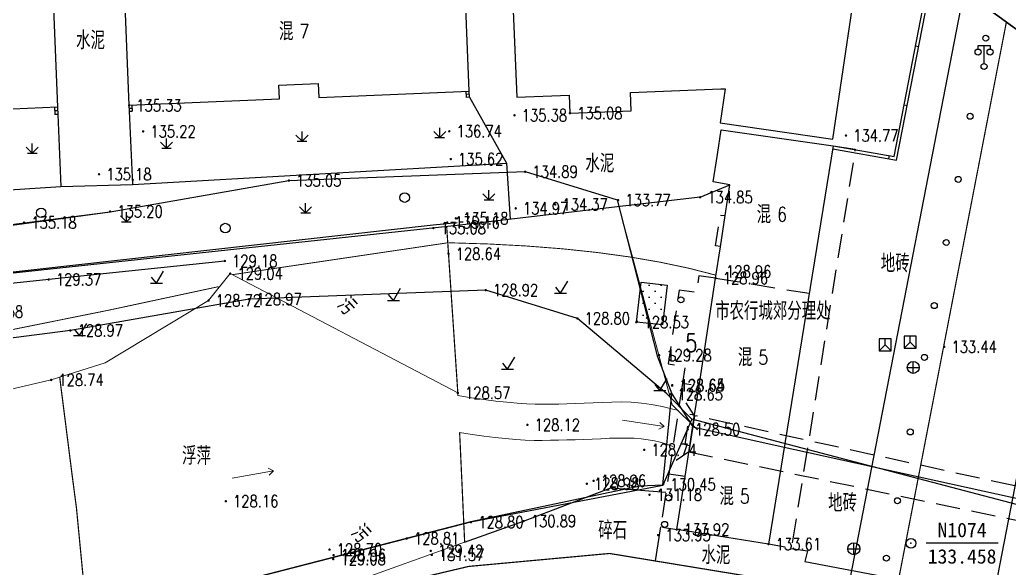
# Model space of a CAD drawing. Extents: x 529262 to 576451, y 2694391 to 2717535.
# Drawn here: x 566434.2 to 566516.4, y 2711297.5 to 2711343.2 of the extents above; entities that cross this region are included whole.
import ezdxf
from ezdxf.enums import TextEntityAlignment as Align
from ezdxf.xclip import XClip

# ---------------------------------------------------------------- set-up
doc = ezdxf.new("R2010")
doc.units = 0
doc.header["$XCLIPFRAME"] = 0
doc.linetypes.add('ACAD_ISO12W100', pattern=[22, 12, -3, 0.5, -3, 0.5, -3])
doc.linetypes.add('X5', pattern=[3, 2, -1])
for name, color, linetype in [('a红线图', 1, 'Continuous'), ('DGX', 8, 'Continuous'), ('DLDW', 8, 'Continuous'), ('DLSS', 4, 'Continuous'), ('DMTZ', 8, 'Continuous'), ('GCD', 8, 'Continuous'), ('GXYZ', 8, 'Continuous'), ('JMD', 8, 'Continuous'), ('KZD', 8, 'Continuous'), ('PP-COM', 7, 'Continuous'), ('RD-中线', 40, 'Continuous'), ('RD-红线', 7, 'Continuous'), ('ZBTZ', 8, 'Continuous'), ('ZJ', 7, 'Continuous'), ('污水管径标注_W10-', 202, 'Continuous')]:
    doc.layers.add(name, color=color, linetype=linetype)
doc.layers.add('SXSS', color=5, linetype='Continuous', lineweight=0)
doc.layers.add('控制界线1', color=30, linetype='ACAD_ISO12W100', lineweight=35)
doc.styles.add('HZ', font='rs.shx', dxfattribs={"width": 0.8, "bigfont": 'hztxt.shx'})
doc.styles.add('等线体', font='simhei.ttf')
doc.linetypes.add('10421', pattern='A,2,[150,AAA.SHX,S=0.5,R=0,X=0,Y=0.5],1e-11', length=2)
doc.linetypes.add('10422', pattern='A,0.75,[150,AAA.SHX,S=0.5,R=0,X=0,Y=0.5],1.5,[177,AAA.SHX,S=1,R=0,X=0,Y=0.4],0.75', length=3)
doc.linetypes.add('1161', pattern='A,0,[149,AAA.SHX,S=0.15,R=0,X=0,Y=0],-1.6', length=1.6)
doc.linetypes.add('444', pattern='A,4.5,[145,AAA.SHX,S=1,R=0,X=0,Y=1],4.5,-0.5,[146,AAA.SHX,S=1,R=0,X=0,Y=0],-0.5', length=10)
doc.linetypes.add('732', pattern='A,9,-0.5,[162,AAA.SHX,S=1,R=0,X=0,Y=0],-0.5', length=10)
doc.linetypes.add('8462', pattern='A,2,[157,AAA.SHX,S=1,R=0,X=0,Y=0.5],1e-09', length=2)

# ---------------------------------------------------------------- blocks, each defined once
blk = doc.blocks.new('A$C19FD0107')
at = {"layer": 'RD-中线', "color": 8, "linetype": 'Continuous', "flags": 128}
blk.add_lwpolyline([(-4459.749, 17007.017), (-4471.755, 16960.396, 0.015747), (-4473.843, 16951.183), (-4501.852, 16806.649)], format="xyb", dxfattribs=at)
at = {"layer": 'RD-红线', "color": 8}
blk.add_lwpolyline([(-4478.975, 16980.479), (-4483.372, 16963.402, 0.015725), (-4485.624, 16953.466), (-4507.809, 16838.986), (-4508.508, 16835.379)], format="xyb", dxfattribs=at)
blk = doc.blocks.new('GC200')
at = {"linetype": 'Continuous', "const_width": 0.2, "flags": 128}
blk.add_lwpolyline([(-0.1, 0, 1), (0.1, 0, 1)], format="xyb", close=True, dxfattribs=at)
blk = doc.blocks.new('gc043')
for p, q in [((-1, 0), (1, 0)), ((0, -1), (0, 1))]:
    blk.add_line(p, q)
blk.add_circle((0, 0), 1)
blk = doc.blocks.new('gc097')
at = {"color": 8}
for p, q in [((-1, 2.9), (-1, 3.5)), ((-1, 3.5), (1, 3.5)), ((0, 0.5), (0, 3.5)), ((1, 3.5), (1, 2.9))]:
    blk.add_line(p, q, dxfattribs=at)
for centre in [(-1, 2.4), (1, 2.4), (0, 0)]:
    blk.add_circle(centre, 0.5, dxfattribs=at)
blk = doc.blocks.new('gc124')
at = {"color": 8}
for p, q in [((-1, 1), (0, 0)), ((-0.8, 0), (0.8, 0)), ((0, 0), (0, 1.6)), ((0, 0), (1, 1))]:
    blk.add_line(p, q, dxfattribs=at)
blk = doc.blocks.new('gc123')
at = {"color": 8}
for p, q in [((0, 0), (1.2, 2)), ((-1, 0), (1, 0)), ((0, 0), (-0.8, 1))]:
    blk.add_line(p, q, dxfattribs=at)
blk = doc.blocks.new('gc049')
for p, q in [((-1, 1), (-1, -1)), ((1, 1), (-1, 1)), ((-1, -1), (0, 0)), ((0, 0), (0, 1)), ((0, 0), (1, -1)), ((1, -1), (1, 1)), ((-1, -1), (1, -1))]:
    blk.add_line(p, q)
blk = doc.blocks.new('gc170')
at = {"color": 8, "linetype": 'Continuous'}
blk.add_circle((0, 0), 0.5, dxfattribs=at)
blk = doc.blocks.new('gc086')
at = {"color": 8}
for p, q in [((0, 0), (7, 0)), ((7, 0), (6.18, 0.57)), ((7, 0), (6.18, -0.57))]:
    blk.add_line(p, q, dxfattribs=at)
blk = doc.blocks.new('gc122')
at = {"color": 8}
blk.add_circle((0, 0), 0.8, dxfattribs=at)
blk = doc.blocks.new('gc117')
at = {"color": 8}
blk.add_circle((0, 0), 0.8, dxfattribs=at)
blk.add_point((0, 0), dxfattribs=at)

msp = doc.modelspace()

# ---------------------------------------------------------------- hatches: boundary and pattern name
at = {"layer": 'DLDW', "linetype": 'Continuous'}
h = msp.add_hatch(dxfattribs=at)
h.set_pattern_fill('1061', color=256, scale=0.5, style=0)
h.set_pattern_definition([(0, (114.99765, 2.56804), (0.5, 0.5), [0, -1]), (0, (115.49765, 3.06804), (0.5, 0.5), [0, -1])])
h.paths.add_polyline_path([(566487.599, 2711317.776), (566485.43, 2711317.995), (566485.818, 2711321.337), (566487.983, 2711321.086)])

# ---------------------------------------------------------------- linework, layer by layer
at = {"layer": 'a红线图', "color": 8, "linetype": 'Continuous', "lineweight": 0, "flags": 128}
for points in [[(566610.304, 2711156.366), (566550.359, 2711188.445), (566569.799, 2711252.568), (566569.607, 2711257.235), (566534.769, 2711298.178), (566490.048, 2711309.934), (566487.632, 2711304.43), (566485.732, 2711304.359), (566471.667, 2711301.392), (566439.814, 2711293.156), (566398.395, 2711291.82), (566380.611, 2711292.541), (566369.371, 2711293.398), (566354.467, 2711296.492), (566334.898, 2711300.894), (566329.062, 2711302.94), (566307.729, 2711309.881), (566292.891, 2711316.021), (566275.762, 2711324.076), (566251.375, 2711336.425), (566235.869, 2711345.727), (566223.396, 2711352.879), (566218.243, 2711353.629)], [(566610.304, 2711156.366), (566550.359, 2711188.445), (566569.799, 2711252.568), (566569.607, 2711257.235), (566534.769, 2711298.178), (566490.048, 2711309.934), (566487.632, 2711304.43), (566485.732, 2711304.359), (566471.667, 2711301.392), (566439.814, 2711293.156), (566398.395, 2711291.82), (566380.611, 2711292.541), (566369.371, 2711293.398), (566354.467, 2711296.492), (566334.898, 2711300.894), (566329.062, 2711302.94), (566307.729, 2711309.881), (566292.891, 2711316.021), (566275.762, 2711324.076), (566251.375, 2711336.425), (566235.869, 2711345.727), (566223.396, 2711352.879), (566218.243, 2711353.629)], [(566490.514, 2711309.037), (566488.419, 2711311.136), (566483.826, 2711328.179), (566476.199, 2711330.527), (566456.535, 2711329.776), (566441.676, 2711327.174), (566433.271, 2711326.085)], [(566490.514, 2711309.037), (566488.419, 2711311.136), (566483.826, 2711328.179), (566476.199, 2711330.527), (566456.535, 2711329.776), (566441.676, 2711327.174), (566433.271, 2711326.085)]]:
    msp.add_lwpolyline(points, dxfattribs=at)
at = {"layer": 'DGX', "linetype": 'Continuous', "const_width": 0.075, "elevation": 129, "flags": 128}
msp.add_lwpolyline([(566451.889, 2711321.956), (566469.684, 2711324.592)], dxfattribs=at)
at = {"layer": 'DGX', "linetype": 'Continuous', "const_width": 0.075, "flags": 128}
for points in [[(566469.829, 2711324.605), (566473.147, 2711324.503), (566476.311, 2711324.334), (566479.319, 2711324.098), (566482.173, 2711323.795), (566484.871, 2711323.424), (566487.416, 2711322.986), (566489.805, 2711322.481), (566492.04, 2711321.909)], [(566366.071, 2711311.935), (566370.106, 2711312.084), (566374.106, 2711312.213), (566378.072, 2711312.321), (566382.004, 2711312.41), (566385.9, 2711312.478), (566389.763, 2711312.526), (566393.591, 2711312.554), (566397.384, 2711312.561), (566401.521, 2711312.69), (566406.38, 2711313.081), (566411.961, 2711313.736), (566418.264, 2711314.653), (566425.289, 2711315.834), (566433.036, 2711317.277), (566441.504, 2711318.983), (566450.695, 2711320.952)]]:
    msp.add_lwpolyline(points, dxfattribs=at)
at = {"layer": 'DLDW', "linetype": 'Continuous', "flags": 128}
msp.add_lwpolyline([(566487.599, 2711317.776), (566485.43, 2711317.995), (566485.818, 2711321.337), (566487.983, 2711321.086)], close=True, dxfattribs=at)
at = {"layer": 'DLSS', "linetype": 'Continuous'}
for p, q in [((566490.268, 2711310.22), (566489.579, 2711311.298)), ((566490.268, 2711310.22), (566489.806, 2711307.205)), ((566489.806, 2711307.205), (566488.735, 2711306.504))]:
    msp.add_line(p, q, dxfattribs=at)
at = {"layer": 'DLSS', "linetype": 'X5'}
for p, q in [((566531.538, 2711301.157), (566490.268, 2711310.22)), ((566489.806, 2711307.205), (566530.74, 2711298.659))]:
    msp.add_line(p, q, dxfattribs=at)
at = {"layer": 'DLSS', "linetype": 'Continuous', "const_width": 0.1, "flags": 128}
for points, elevation in [([(566516.199, 2711342.992), (566506.9, 2711294.866)], 135.58), ([(566364.998, 2711289.501), (566371.989, 2711288.995), (566376.331, 2711288.681), (566398.489, 2711287.461), (566411.797, 2711286.954), (566427.16, 2711287.642), (566434.751, 2711288.159), (566438.94, 2711288.751), (566443.228, 2711289.588), (566454.191, 2711292.527), (566467.014, 2711296.622), (566471.494, 2711297.681), (566483.202, 2711298.758), (566506.9, 2711294.866)], 131.534)]:
    msp.add_lwpolyline(points, dxfattribs=dict(at, elevation=elevation))
at = {"layer": 'DMTZ', "linetype": '10422', "flags": 128}
for points in [[(566490.73, 2711328.387), (566470.543, 2711326.044), (566409.35, 2711319.463), (566406.933, 2711319.53)], [(566471.157, 2711299.693), (566476.058, 2711301.451), (566483.318, 2711304.218), (566487.893, 2711303.865)]]:
    msp.add_lwpolyline(points, dxfattribs=at)
at = {"layer": 'DMTZ', "linetype": '10421', "elevation": 24.551, "flags": 128}
msp.add_lwpolyline([(566451.22, 2711323.087), (566436.573, 2711321.552), (566406.308, 2711318.36)], dxfattribs=at)
at = {"layer": 'GXYZ', "linetype": '732', "flags": 128}
for points in [[(566490.048, 2711309.934), (566487.953, 2711312.032), (566480.532, 2711318.315), (566472.905, 2711320.663), (566453.241, 2711319.912), (566438.382, 2711317.31), (566429.977, 2711316.221), (566416.726, 2711314.383), (566399.301, 2711312.109), (566382.298, 2711309.774), (566371.677, 2711308.568), (566347.65, 2711311.683), (566328.264, 2711317.038), (566286.99, 2711330.976), (566233.821, 2711354.592), (566227.813, 2711357.118), (566188.193, 2711379.624), (566184.026, 2711381.817), (566180.375, 2711387.043), (566176.461, 2711392.384), (566172.795, 2711397.246), (566169.923, 2711401.427), (566168.508, 2711402.702), (566159.048, 2711411.516), (566146.822, 2711423.042), (566118.455, 2711449.69), (566109.422, 2711458.344), (566097.51, 2711469.513), (566090.674, 2711475.818), (566090.949, 2711476.965), (566090.92, 2711489.02), (566092.032, 2711494.639)], [(566534.851, 2711298.157), (566490.048, 2711309.934), (566487.632, 2711304.43), (566485.732, 2711304.359), (566471.667, 2711301.392), (566439.814, 2711293.156), (566398.395, 2711291.82), (566380.611, 2711292.541), (566369.371, 2711293.398), (566354.467, 2711296.492), (566334.898, 2711300.894), (566329.062, 2711302.94), (566307.729, 2711309.881), (566292.891, 2711316.021), (566275.762, 2711324.076), (566251.375, 2711336.425), (566235.869, 2711345.727), (566223.396, 2711352.879), (566218.243, 2711353.629)]]:
    msp.add_lwpolyline(points, dxfattribs=at)
at = {"layer": 'JMD', "linetype": 'Continuous'}
for p, q in [((566508.893, 2711340.902), (566508.648, 2711340.95)), ((566471.55, 2711336.957), (566471.301, 2711336.946)), ((566471.561, 2711336.709), (566471.311, 2711336.699)), ((566507.942, 2711335.993), (566507.697, 2711336.041)), ((566437.332, 2711335.583), (566437.082, 2711335.572)), ((566437.345, 2711335.283), (566437.095, 2711335.272)), ((566443.26, 2711335.79), (566443.51, 2711335.8)), ((566443.271, 2711335.542), (566443.52, 2711335.552)), ((566506.426, 2711331.595), (566506.483, 2711331.85)), ((566490.268, 2711310.22), (566489.83, 2711310.89))]:
    msp.add_line(p, q, dxfattribs=at)
at = {"layer": 'JMD', "linetype": 'Continuous', "flags": 128}
for points in [[(566504.227, 2711349.881), (566495.049, 2711351.305), (566495.148, 2711349.637), (566487.727, 2711349.197), (566487.654, 2711350.429), (566474.93, 2711349.817), (566475.498, 2711336.712), (566479.847, 2711336.89), (566479.909, 2711335.384), (566485.013, 2711335.592), (566484.943, 2711337.098), (566492.445, 2711337.404), (566492.803, 2711337.419), (566492.399, 2711334.59), (566501.759, 2711333.221), (566504.227, 2711349.881)], [(566442.799, 2711347.183), (566442.799, 2711347.183), (566443.25, 2711336.037), (566455.771, 2711336.569), (566455.717, 2711337.713), (566458.968, 2711337.859), (566459.039, 2711336.7), (566471.54, 2711337.204), (566471.089, 2711348.35)], [(566409.015, 2711334.685), (566408.601, 2711345.703), (566436.867, 2711346.871), (566437.319, 2711335.883), (566424.807, 2711335.321), (566424.791, 2711336.326), (566421.446, 2711336.176), (566421.461, 2711335.186), (566409.015, 2711334.685)], [(566489.885, 2711307.721), (566490.277, 2711310.277), (566490.649, 2711312.701), (566490.649, 2711312.701), (566490.649, 2711312.701), (566490.649, 2711312.701), (566492.022, 2711321.662), (566492.022, 2711321.662), (566492.022, 2711321.662), (566492.022, 2711321.662), (566492.421, 2711324.266), (566492.819, 2711326.859), (566493.214, 2711329.435), (566491.82, 2711329.661), (566492.166, 2711331.936), (566492.482, 2711334.01), (566501.792, 2711332.657), (566496.421, 2711299.535), (566488.791, 2711300.748), (566489.492, 2711305.155), (566489.492, 2711305.155)]]:
    msp.add_lwpolyline(points, close=True, dxfattribs=at)
for points in [[(566501.752, 2711332.411), (566507.069, 2711331.483), (566510.149, 2711347.386)], [(566501.792, 2711332.657), (566506.872, 2711331.783), (566509.926, 2711347.548)], [(566471.311, 2711336.699), (566471.29, 2711337.194)], [(566471.561, 2711336.709), (566471.54, 2711337.204)], [(566437.07, 2711335.871), (566437.095, 2711335.272)], [(566437.319, 2711335.883), (566437.345, 2711335.283)], [(566443.25, 2711336.037), (566443.271, 2711335.542)], [(566443.5, 2711336.048), (566443.52, 2711335.552)]]:
    msp.add_lwpolyline(points, dxfattribs=at)
at = {"layer": 'JMD', "linetype": 'X5', "flags": 128}
for points in [[(566501.792, 2711332.657), (566503.629, 2711332.377), (566498.315, 2711299.174), (566496.421, 2711299.535)], [(566492.426, 2711324.299), (566492.024, 2711324.36), (566492.414, 2711326.908), (566492.819, 2711326.859)], [(566492.022, 2711321.662), (566492.022, 2711321.662), (566492.022, 2711321.662), (566490.632, 2711321.858), (566490.42, 2711320.47), (566488.991, 2711320.672), (566488.069, 2711314.543), (566489.472, 2711314.322), (566489.274, 2711312.937), (566490.649, 2711312.701), (566490.649, 2711312.701)], [(566492.022, 2711321.662), (566499.804, 2711320.4)], [(566489.274, 2711312.937), (566489.274, 2711312.937), (566488.12, 2711305.36), (566488.12, 2711305.36)], [(566489.885, 2711307.721), (566489.483, 2711307.783), (566489.874, 2711310.338), (566490.277, 2711310.277)], [(566489.492, 2711305.155), (566488.12, 2711305.36), (566487.451, 2711300.961), (566488.791, 2711300.748)]]:
    msp.add_lwpolyline(points, dxfattribs=at)
at = {"layer": 'JMD', "linetype": '444', "elevation": 135.172, "flags": 128}
msp.add_lwpolyline([(566409.35, 2711319.463), (566468.549, 2711326.094), (566470.53, 2711326.276)], dxfattribs=at)
at = {"layer": 'KZD', "linetype": 'Continuous'}
msp.add_line((566515.512, 2711299.604, 133.458), (566509.512, 2711299.604, 133.458), dxfattribs=at)
at = {"layer": 'SXSS', "color": 8, "linetype": '8462', "const_width": 0.1, "flags": 128}
for points in [[(566469.662, 2711325.946), (566470.589, 2711312.114), (566470.589, 2711312.114)], [(566440.008, 2711290.872), (566438.883, 2711302.538), (566438.498, 2711305.473), (566437.49, 2711313.417)], [(566471.157, 2711299.693), (566470.739, 2711308.831)]]:
    msp.add_lwpolyline(points, dxfattribs=at)
at = {"layer": 'SXSS', "color": 8, "linetype": '10422', "flags": 128}
for points in [[(566470.599, 2711311.896), (566470.589, 2711312.114), (566451.669, 2711322.035), (566449.864, 2711319.801), (566441.279, 2711314.629), (566436.78, 2711313.19), (566428.111, 2711311.187), (566419.884, 2711310.622), (566414.457, 2711308.995), (566401.864, 2711308.451), (566393.171, 2711306.862), (566389.274, 2711307.039), (566380.939, 2711309.576), (566364.998, 2711312.084)], [(566364.998, 2711290.95), (566368.144, 2711290.124), (566370.668, 2711289.664), (566373.037, 2711289.431), (566375.313, 2711289.248), (566377.973, 2711289.359), (566407.76, 2711289.102), (566424.314, 2711289.603), (566435.418, 2711290.033), (566448.486, 2711292.422), (566461.591, 2711296.261), (566471.157, 2711299.693)]]:
    msp.add_lwpolyline(points, dxfattribs=at)
at = {"layer": 'SXSS', "color": 8, "linetype": 'Continuous'}
for points in [[(566488.924, 2711310.638), (566488.455, 2711310.77), (566487.572, 2711310.978), (566486.703, 2711311.141), (566485.85, 2711311.259), (566485.012, 2711311.333), (566484.19, 2711311.363), (566483.382, 2711311.347), (566482.593, 2711311.312), (566481.827, 2711311.28), (566481.082, 2711311.251), (566480.358, 2711311.226), (566479.657, 2711311.205), (566478.977, 2711311.188), (566478.32, 2711311.174), (566477.684, 2711311.164), (566477.026, 2711311.169), (566476.304, 2711311.198), (566475.516, 2711311.252), (566474.663, 2711311.331), (566473.744, 2711311.435), (566472.761, 2711311.564), (566471.712, 2711311.717), (566470.599, 2711311.896)], [(566470.739, 2711308.831), (566471.769, 2711308.667), (566472.75, 2711308.526), (566473.682, 2711308.408), (566474.566, 2711308.313), (566475.401, 2711308.241), (566476.187, 2711308.192), (566476.925, 2711308.166), (566477.614, 2711308.163), (566478.283, 2711308.174), (566478.961, 2711308.187), (566479.648, 2711308.204), (566480.343, 2711308.224), (566481.046, 2711308.247), (566481.759, 2711308.273), (566482.48, 2711308.303), (566483.209, 2711308.336), (566483.924, 2711308.359), (566484.601, 2711308.359), (566485.241, 2711308.336), (566485.842, 2711308.29), (566486.406, 2711308.221), (566486.932, 2711308.129), (566487.42, 2711308.014), (566487.87, 2711307.876), (566488.277, 2711307.735), (566488.472, 2711307.668)]]:
    msp.add_lwpolyline(points, dxfattribs=at)
at = {"layer": 'ZBTZ', "linetype": '1161', "flags": 128}
for points in [[(566471.561, 2711336.709), (566474.648, 2711331.219)], [(566437.345, 2711335.283), (566437.345, 2711335.283), (566437.345, 2711335.283), (566437.598, 2711329.288)], [(566443.271, 2711335.542), (566443.271, 2711335.542), (566443.271, 2711335.542), (566443.529, 2711329.443)], [(566407.64, 2711327.347), (566437.598, 2711329.288), (566443.529, 2711329.443), (566474.648, 2711331.219), (566474.934, 2711326.554)], [(566490.73, 2711328.387), (566493.214, 2711329.435)], [(566487.451, 2711300.961), (566486.987, 2711298.137)], [(566498.315, 2711299.174), (566499.653, 2711298.985), (566499.432, 2711298.079), (566506.9, 2711296.681)]]:
    msp.add_lwpolyline(points, dxfattribs=at)
at = {"layer": '控制界线1', "color": 252, "linetype": 'Continuous', "flags": 128}
msp.add_lwpolyline([(566606.933, 2711087.702), (566644.711, 2711153.019), (566598.698, 2711283.071), (566496.002, 2711357.662), (566390.249, 2711365.689), (566217.966, 2711433.767), (566135.414, 2711495.399), (566100.815, 2711531.11), (566057.471, 2711541.747), (566041.502, 2711497.298), (566109.581, 2711415.474), (566178.415, 2711344.369), (566249.168, 2711298.339), (566348.438, 2711264.105), (566455.277, 2711261.066), (566502.459, 2711244.312), (566526.428, 2711223.352), (566516.162, 2711173.585), (566513.881, 2711148.132)], close=True, dxfattribs=at)
msp.add_lwpolyline([(566606.933, 2711087.702), (566644.711, 2711153.019), (566598.698, 2711283.071), (566496.002, 2711357.662), (566390.249, 2711365.689), (566217.966, 2711433.767), (566135.414, 2711495.399), (566100.815, 2711531.11), (566057.471, 2711541.747), (566041.502, 2711497.298), (566109.581, 2711415.474), (566178.415, 2711344.369), (566249.168, 2711298.339), (566348.438, 2711264.105), (566455.277, 2711261.066), (566502.459, 2711244.312), (566526.428, 2711223.352), (566516.162, 2711173.585), (566513.881, 2711148.132)], close=True, dxfattribs=at)
msp.add_lwpolyline([(566606.933, 2711087.702), (566644.711, 2711153.019), (566598.698, 2711283.071), (566496.002, 2711357.662), (566390.249, 2711365.689), (566217.966, 2711433.767), (566135.414, 2711495.399), (566100.815, 2711531.11), (566057.471, 2711541.747), (566041.502, 2711497.298), (566109.581, 2711415.474), (566178.415, 2711344.369), (566249.168, 2711298.339), (566348.438, 2711264.105), (566455.277, 2711261.066), (566502.459, 2711244.312), (566526.428, 2711223.352), (566516.162, 2711173.585), (566513.881, 2711148.132)], close=True, dxfattribs=at)
at = {"layer": '污水管径标注_W10-'}
for points in [[(566419.906, 2711324.248), (566434.523, 2711326.212), (566441.676, 2711327.174), (566456.535, 2711329.776), (566476.199, 2711330.527), (566483.826, 2711328.179), (566487.173, 2711315.21), (566488.379, 2711312.043), (566490.125, 2711309.281), (566497.23, 2711307.718), (566516.763, 2711303.42), (566535.067, 2711299.392), (566536.601, 2711296.026), (566548.037, 2711282.702), (566561.064, 2711267.527), (566571.101, 2711255.834), (566569.751, 2711251.447), (566563.867, 2711232.332), (566557.984, 2711213.217)], [(566427.092, 2711293.194), (566443.272, 2711294.05), (566446.949, 2711295.001), (566466.312, 2711300.007), (566471.667, 2711301.392), (566487.632, 2711304.43), (566488.379, 2711312.043)]]:
    msp.add_lwpolyline(points, dxfattribs=at)

# ---------------------------------------------------------------- block references
at = {"layer": 'DLDW', "linetype": 'Continuous', "xscale": 0.5, "yscale": 0.5, "zscale": 0.5}
msp.add_blockref('gc097', (566514.337, 2711339.27, 132.87), dxfattribs=at)
at = {"layer": 'GCD'}
ref = msp.add_blockref('GC200', (566443.256, 2711336.035, 135.327), dxfattribs=dict(at, xscale=0.5, yscale=0.5))
ref.add_attrib('height', '135.33', dxfattribs={"linetype": 'Continuous', "height": 1, "style": 'HZ', "width": 0.8}).set_placement((566443.856, 2711336.035, 135.327), align=Align.MIDDLE_LEFT)
at = {"layer": 'GCD', "linetype": 'Continuous'}
ref = msp.add_blockref('GC200', (566479.909, 2711335.384, 135.076), dxfattribs=dict(at, xscale=0.5, yscale=0.5))
ref.add_attrib('height', '135.08', dxfattribs={"linetype": 'Continuous', "height": 1, "style": 'HZ', "width": 0.8}).set_placement((566480.509, 2711335.384, 135.076), align=Align.MIDDLE_LEFT)
ref = msp.add_blockref('GC200', (566475.303, 2711335.205, 135.378), dxfattribs=dict(at, xscale=0.5, yscale=0.5, zscale=0.5))
ref.add_attrib('height', '135.38', dxfattribs={"linetype": 'Continuous', "height": 1, "style": 'HZ', "width": 0.8}).set_placement((566475.903, 2711335.205, 135.378), align=Align.MIDDLE_LEFT)
ref = msp.add_blockref('GC200', (566444.429, 2711333.867, 135.215), dxfattribs=dict(at, xscale=0.5, yscale=0.5, zscale=0.5))
ref.add_attrib('height', '135.22', dxfattribs={"linetype": 'Continuous', "height": 1, "style": 'HZ', "width": 0.8}).set_placement((566445.029, 2711333.867, 135.215), align=Align.MIDDLE_LEFT)
ref = msp.add_blockref('GC200', (566469.88, 2711333.876, 136.743), dxfattribs=dict(at, xscale=0.5, yscale=0.5, zscale=0.5))
ref.add_attrib('height', '136.74', dxfattribs={"linetype": 'Continuous', "height": 1, "style": 'HZ', "width": 0.8}).set_placement((566470.48, 2711333.876, 136.743), align=Align.MIDDLE_LEFT)
at = {"layer": 'GCD'}
ref = msp.add_blockref('GC200', (566502.858, 2711333.519, 134.77), dxfattribs=dict(at, xscale=0.5, yscale=0.5))
ref.add_attrib('height', '134.77', dxfattribs={"linetype": 'Continuous', "height": 1, "style": 'HZ', "width": 0.8}).set_placement((566503.458, 2711333.519, 134.77), align=Align.MIDDLE_LEFT)
at = {"layer": 'GCD', "linetype": 'Continuous'}
ref = msp.add_blockref('GC200', (566470.001, 2711331.567, 135.622), dxfattribs=dict(at, xscale=0.5, yscale=0.5, zscale=0.5))
ref.add_attrib('height', '135.62', dxfattribs={"linetype": 'Continuous', "height": 1, "style": 'HZ', "width": 0.8}).set_placement((566470.601, 2711331.567, 135.622), align=Align.MIDDLE_LEFT)
ref = msp.add_blockref('GC200', (566476.191, 2711330.514, 134.886), dxfattribs=dict(at, xscale=0.5, yscale=0.5, zscale=0.5))
ref.add_attrib('height', '134.89', dxfattribs={"linetype": 'Continuous', "height": 1, "style": 'HZ', "width": 0.8}).set_placement((566476.791, 2711330.514, 134.886), align=Align.MIDDLE_LEFT)
ref = msp.add_blockref('GC200', (566440.759, 2711330.299, 135.176), dxfattribs=dict(at, xscale=0.5, yscale=0.5, zscale=0.5))
ref.add_attrib('height', '135.18', dxfattribs={"linetype": 'Continuous', "height": 1, "style": 'HZ', "width": 0.8}).set_placement((566441.359, 2711330.299, 135.176), align=Align.MIDDLE_LEFT)
ref = msp.add_blockref('GC200', (566456.544, 2711329.78, 135.05), dxfattribs=dict(at, xscale=0.5, yscale=0.5, zscale=0.5))
ref.add_attrib('height', '135.05', dxfattribs={"linetype": 'Continuous', "height": 1, "style": 'HZ', "width": 0.8}).set_placement((566457.144, 2711329.78, 135.05), align=Align.MIDDLE_LEFT)
ref = msp.add_blockref('GC200', (566483.912, 2711328.146, 133.77), dxfattribs=dict(at, xscale=0.5, yscale=0.5, zscale=0.5))
ref.add_attrib('height', '133.77', dxfattribs={"linetype": 'Continuous', "height": 1, "style": 'HZ', "width": 0.8}).set_placement((566484.512, 2711328.146, 133.77), align=Align.MIDDLE_LEFT)
at = {"layer": 'GCD'}
ref = msp.add_blockref('GC200', (566490.73, 2711328.387, 134.85), dxfattribs=dict(at, xscale=0.5, yscale=0.5))
ref.add_attrib('height', '134.85', dxfattribs={"linetype": 'Continuous', "height": 1, "style": 'HZ', "width": 0.8}).set_placement((566491.33, 2711328.387, 134.85), align=Align.MIDDLE_LEFT)
at = {"layer": 'GCD', "linetype": 'Continuous'}
ref = msp.add_blockref('GC200', (566441.683, 2711327.203, 135.204), dxfattribs=dict(at, xscale=0.5, yscale=0.5, zscale=0.5))
ref.add_attrib('height', '135.20', dxfattribs={"linetype": 'Continuous', "height": 1, "style": 'HZ', "width": 0.8}).set_placement((566442.283, 2711327.203, 135.204), align=Align.MIDDLE_LEFT)
ref = msp.add_blockref('GC200', (566475.4, 2711327.468, 134.966), dxfattribs=dict(at, xscale=0.5, yscale=0.5, zscale=0.5))
ref.add_attrib('height', '134.97', dxfattribs={"linetype": 'Continuous', "height": 1, "style": 'HZ', "width": 0.8}).set_placement((566476, 2711327.468, 134.966), align=Align.MIDDLE_LEFT)
ref = msp.add_blockref('GC200', (566478.687, 2711327.793, 134.372), dxfattribs=dict(at, xscale=0.5, yscale=0.5, zscale=0.5))
ref.add_attrib('height', '134.37', dxfattribs={"linetype": 'Continuous', "height": 1, "style": 'HZ', "width": 0.8}).set_placement((566479.287, 2711327.793, 134.372), align=Align.MIDDLE_LEFT)
ref = msp.add_blockref('GC200', (566434.527, 2711326.279, 135.18), dxfattribs=dict(at, xscale=0.5, yscale=0.5, zscale=0.5))
ref.add_attrib('height', '135.18', dxfattribs={"linetype": 'Continuous', "height": 1, "style": 'HZ', "width": 0.8}).set_placement((566435.127, 2711326.279, 135.18), align=Align.MIDDLE_LEFT)
ref = msp.add_blockref('GC200', (566469.711, 2711326.294, 135.155), dxfattribs=dict(at, xscale=0.5, yscale=0.5, zscale=0.5))
ref.add_attrib('height', '135.16', dxfattribs={"linetype": 'Continuous', "height": 1, "style": 'HZ', "width": 0.8}).set_placement((566470.311, 2711326.294, 135.155), align=Align.MIDDLE_LEFT)
ref = msp.add_blockref('GC200', (566470.428, 2711326.634, 135.183), dxfattribs=dict(at, xscale=0.5, yscale=0.5, zscale=0.5))
ref.add_attrib('height', '135.18', dxfattribs={"linetype": 'Continuous', "height": 1, "style": 'HZ', "width": 0.8}).set_placement((566471.028, 2711326.634, 135.183), align=Align.MIDDLE_LEFT)
at = {"layer": 'GCD'}
ref = msp.add_blockref('GC200', (566468.555, 2711325.83, 135.077), dxfattribs=dict(at, xscale=0.5, yscale=0.5))
ref.add_attrib('height', '135.08', dxfattribs={"linetype": 'Continuous', "height": 1, "style": 'HZ', "width": 0.8}).set_placement((566469.155, 2711325.83, 135.077), align=Align.MIDDLE_LEFT)
at = {"layer": 'GCD', "linetype": 'Continuous'}
ref = msp.add_blockref('GC200', (566451.22, 2711323.087, 129.179), dxfattribs=dict(at, xscale=0.5, yscale=0.5, zscale=0.5))
ref.add_attrib('height', '129.18', dxfattribs={"linetype": 'Continuous', "height": 1, "style": 'HZ', "width": 0.8}).set_placement((566451.82, 2711323.087, 129.179), align=Align.MIDDLE_LEFT)
ref = msp.add_blockref('GC200', (566469.814, 2711323.687, 128.636), dxfattribs=dict(at, xscale=0.5, yscale=0.5, zscale=0.5))
ref.add_attrib('height', '128.64', dxfattribs={"linetype": 'Continuous', "height": 1, "style": 'HZ', "width": 0.8}).set_placement((566470.414, 2711323.687, 128.636), align=Align.MIDDLE_LEFT)
ref = msp.add_blockref('GC200', (566436.573, 2711321.552, 129.371), dxfattribs=dict(at, xscale=0.5, yscale=0.5, zscale=0.5))
ref.add_attrib('height', '129.37', dxfattribs={"linetype": 'Continuous', "height": 1, "style": 'HZ', "width": 0.8}).set_placement((566437.173, 2711321.552, 129.371), align=Align.MIDDLE_LEFT)
ref = msp.add_blockref('GC200', (566451.669, 2711322.035, 129.036), dxfattribs=dict(at, xscale=0.5, yscale=0.5, zscale=0.5))
ref.add_attrib('height', '129.04', dxfattribs={"linetype": 'Continuous', "height": 1, "style": 'HZ', "width": 0.8}).set_placement((566452.269, 2711322.035, 129.036), align=Align.MIDDLE_LEFT)
ref = msp.add_blockref('GC200', (566492.018, 2711321.661, 128.961), dxfattribs=dict(at, xscale=0.5, yscale=0.5, zscale=0.5))
ref.add_attrib('height', '128.96', dxfattribs={"linetype": 'Continuous', "height": 1, "style": 'HZ', "width": 0.8}).set_placement((566492.618, 2711321.661, 128.961), align=Align.MIDDLE_LEFT)
at = {"layer": 'GCD', "color": 3, "linetype": 'Continuous'}
ref = msp.add_blockref('GC200', (566472.902, 2711320.659, 128.921), dxfattribs=dict(at, xscale=0.5, yscale=0.5, zscale=0.5))
ref.add_attrib('height', '128.92', dxfattribs={"linetype": 'Continuous', "height": 1, "style": 'HZ', "width": 0.8}).set_placement((566473.502, 2711320.659, 128.921), align=Align.MIDDLE_LEFT)
at = {"layer": 'GCD'}
ref = msp.add_blockref('GC200', (566449.864, 2711319.801, 128.717), dxfattribs=dict(at, xscale=0.5, yscale=0.5))
ref.add_attrib('height', '128.72', dxfattribs={"linetype": 'Continuous', "height": 1, "style": 'HZ', "width": 0.8}).set_placement((566450.464, 2711319.801, 128.717), align=Align.MIDDLE_LEFT)
at = {"layer": 'GCD', "color": 3, "linetype": 'Continuous'}
ref = msp.add_blockref('GC200', (566453.238, 2711319.908, 128.974), dxfattribs=dict(at, xscale=0.5, yscale=0.5, zscale=0.5))
ref.add_attrib('height', '128.97', dxfattribs={"linetype": 'Continuous', "height": 1, "style": 'HZ', "width": 0.8}).set_placement((566453.838, 2711319.908, 128.974), align=Align.MIDDLE_LEFT)
at = {"layer": 'GCD', "linetype": 'Continuous'}
ref = msp.add_blockref('GC200', (566430.085, 2711318.866, 129.58), dxfattribs=dict(at, xscale=0.5, yscale=0.5, zscale=0.5))
ref.add_attrib('height', '129.58', dxfattribs={"linetype": 'Continuous', "height": 1, "style": 'HZ', "width": 0.8}).set_placement((566430.685, 2711318.866, 129.58), align=Align.MIDDLE_LEFT)
at = {"layer": 'GCD', "color": 3, "linetype": 'Continuous'}
ref = msp.add_blockref('GC200', (566480.529, 2711318.311, 128.802), dxfattribs=dict(at, xscale=0.5, yscale=0.5, zscale=0.5))
ref.add_attrib('height', '128.80', dxfattribs={"linetype": 'Continuous', "height": 1, "style": 'HZ', "width": 0.8}).set_placement((566481.129, 2711318.311, 128.802), align=Align.MIDDLE_LEFT)
ref = msp.add_blockref('GC200', (566438.379, 2711317.306, 128.965), dxfattribs=dict(at, xscale=0.5, yscale=0.5, zscale=0.5))
ref.add_attrib('height', '128.97', dxfattribs={"linetype": 'Continuous', "height": 1, "style": 'HZ', "width": 0.8}).set_placement((566438.979, 2711317.306, 128.965), align=Align.MIDDLE_LEFT)
at = {"layer": 'GCD'}
ref = msp.add_blockref('GC200', (566485.43, 2711317.995, 128.53), dxfattribs=dict(at, xscale=0.5, yscale=0.5, zscale=0.5))
ref.add_attrib('height', '128.53', dxfattribs={"linetype": 'Continuous', "height": 1, "style": 'HZ', "width": 0.8}).set_placement((566486.03, 2711317.995, 128.53), align=Align.MIDDLE_LEFT)
at = {"layer": 'GCD', "linetype": 'X5'}
ref = msp.add_blockref('GC200', (566511.029, 2711315.956, 133.44), dxfattribs=dict(at, xscale=0.5, yscale=0.5, zscale=0.5))
ref.add_attrib('height', '133.44', dxfattribs={"linetype": 'Continuous', "height": 1, "style": 'HZ', "width": 0.8}).set_placement((566511.629, 2711315.956, 133.44), align=Align.MIDDLE_LEFT)
at = {"layer": 'GCD', "linetype": 'Continuous'}
ref = msp.add_blockref('GC200', (566487.329, 2711315.243, 129.276), dxfattribs=dict(at, xscale=0.5, yscale=0.5, zscale=0.5))
ref.add_attrib('height', '129.28', dxfattribs={"linetype": 'Continuous', "height": 1, "style": 'HZ', "width": 0.8}).set_placement((566487.929, 2711315.243, 129.276), align=Align.MIDDLE_LEFT)
at = {"layer": 'GCD'}
ref = msp.add_blockref('GC200', (566436.78, 2711313.19, 128.744), dxfattribs=dict(at, xscale=0.5, yscale=0.5))
ref.add_attrib('height', '128.74', dxfattribs={"linetype": 'Continuous', "height": 1, "style": 'HZ', "width": 0.8}).set_placement((566437.38, 2711313.19, 128.744), align=Align.MIDDLE_LEFT)
at = {"layer": 'GCD', "color": 3, "linetype": 'Continuous'}
ref = msp.add_blockref('GC200', (566488.407, 2711312.727, 128.642), dxfattribs=dict(at, xscale=0.5, yscale=0.5, zscale=0.5))
ref.add_attrib('height', '128.64', dxfattribs={"linetype": 'Continuous', "height": 1, "style": 'HZ', "width": 0.8}).set_placement((566489.007, 2711312.727, 128.642), align=Align.MIDDLE_LEFT)
ref = msp.add_blockref('GC200', (566488.418, 2711312.753, 128.646), dxfattribs=dict(at, xscale=0.5, yscale=0.5, zscale=0.5))
ref.add_attrib('height', '128.65', dxfattribs={"linetype": 'Continuous', "height": 1, "style": 'HZ', "width": 0.8}).set_placement((566489.018, 2711312.753, 128.646), align=Align.MIDDLE_LEFT)
at = {"layer": 'GCD'}
ref = msp.add_blockref('GC200', (566470.589, 2711312.114, 128.571), dxfattribs=dict(at, xscale=0.5, yscale=0.5))
ref.add_attrib('height', '128.57', dxfattribs={"linetype": 'Continuous', "height": 1, "style": 'HZ', "width": 0.8}).set_placement((566471.189, 2711312.114, 128.571), align=Align.MIDDLE_LEFT)
at = {"layer": 'GCD', "linetype": 'Continuous'}
ref = msp.add_blockref('GC200', (566488.257, 2711311.999, 128.65), dxfattribs=dict(at, xscale=0.5, yscale=0.5, zscale=0.5))
ref.add_attrib('height', '128.65', dxfattribs={"linetype": 'Continuous', "height": 1, "style": 'HZ', "width": 0.8}).set_placement((566488.857, 2711311.999, 128.65), align=Align.MIDDLE_LEFT)
ref = msp.add_blockref('GC200', (566476.374, 2711309.46, 128.12), dxfattribs=dict(at, xscale=0.5, yscale=0.5, zscale=0.5))
ref.add_attrib('height', '128.12', dxfattribs={"linetype": 'Continuous', "height": 1, "style": 'HZ', "width": 0.8}).set_placement((566476.974, 2711309.46, 128.12), align=Align.MIDDLE_LEFT)
ref = msp.add_blockref('GC200', (566489.702, 2711309.084, 128.5), dxfattribs=dict(at, xscale=0.5, yscale=0.5, zscale=0.5))
ref.add_attrib('height', '128.50', dxfattribs={"linetype": 'Continuous', "height": 1, "style": 'HZ', "width": 0.8}).set_placement((566490.302, 2711309.084, 128.5), align=Align.MIDDLE_LEFT)
ref = msp.add_blockref('GC200', (566486.083, 2711307.378, 128.738), dxfattribs=dict(at, xscale=0.5, yscale=0.5, zscale=0.5))
ref.add_attrib('height', '128.74', dxfattribs={"linetype": 'Continuous', "height": 1, "style": 'HZ', "width": 0.8}).set_placement((566486.683, 2711307.378, 128.738), align=Align.MIDDLE_LEFT)
ref = msp.add_blockref('GC200', (566481.314, 2711304.552, 128.982), dxfattribs=dict(at, xscale=0.5, yscale=0.5, zscale=0.5))
ref.add_attrib('height', '128.98', dxfattribs={"linetype": 'Continuous', "height": 1, "style": 'HZ', "width": 0.8}).set_placement((566481.914, 2711304.552, 128.982), align=Align.MIDDLE_LEFT)
ref = msp.add_blockref('GC200', (566481.876, 2711304.8, 128.959), dxfattribs=dict(at, xscale=0.5, yscale=0.5, zscale=0.5))
ref.add_attrib('height', '128.96', dxfattribs={"linetype": 'Continuous', "height": 1, "style": 'HZ', "width": 0.8}).set_placement((566482.476, 2711304.8, 128.959), align=Align.MIDDLE_LEFT)
ref = msp.add_blockref('GC200', (566487.654, 2711304.508, 130.45), dxfattribs=dict(at, xscale=0.5, yscale=0.5, zscale=0.5))
ref.add_attrib('height', '130.45', dxfattribs={"linetype": 'Continuous', "height": 1, "style": 'HZ', "width": 0.8}).set_placement((566488.254, 2711304.508, 130.45), align=Align.MIDDLE_LEFT)
ref = msp.add_blockref('GC200', (566486.52, 2711303.645, 131.18), dxfattribs=dict(at, xscale=0.5, yscale=0.5, zscale=0.5))
ref.add_attrib('height', '131.18', dxfattribs={"linetype": 'Continuous', "height": 1, "style": 'HZ', "width": 0.8}).set_placement((566487.12, 2711303.645, 131.18), align=Align.MIDDLE_LEFT)
ref = msp.add_blockref('GC200', (566451.302, 2711303.105, 128.16), dxfattribs=dict(at, xscale=0.5, yscale=0.5, zscale=0.5))
ref.add_attrib('height', '128.16', dxfattribs={"linetype": 'Continuous', "height": 1, "style": 'HZ', "width": 0.8}).set_placement((566451.902, 2711303.105, 128.16), align=Align.MIDDLE_LEFT)
ref = msp.add_blockref('GC200', (566471.684, 2711301.366, 128.8), dxfattribs=dict(at, xscale=0.5, yscale=0.5, zscale=0.5))
ref.add_attrib('height', '128.80', dxfattribs={"linetype": 'Continuous', "height": 1, "style": 'HZ', "width": 0.8}).set_placement((566472.284, 2711301.366, 128.8), align=Align.MIDDLE_LEFT)
at = {"layer": 'GCD'}
ref = msp.add_blockref('GC200', (566476.058, 2711301.451, 130.894), dxfattribs=dict(at, xscale=0.5, yscale=0.5, zscale=0.5))
ref.add_attrib('height', '130.89', dxfattribs={"linetype": 'Continuous', "height": 1, "style": 'HZ', "width": 0.8}).set_placement((566476.658, 2711301.451, 130.894), align=Align.MIDDLE_LEFT)
at = {"layer": 'GCD', "linetype": 'Continuous'}
ref = msp.add_blockref('GC200', (566466.343, 2711300.006, 128.805), dxfattribs=dict(at, xscale=0.5, yscale=0.5, zscale=0.5))
ref.add_attrib('height', '128.81', dxfattribs={"linetype": 'Continuous', "height": 1, "style": 'HZ', "width": 0.8}).set_placement((566466.943, 2711300.006, 128.805), align=Align.MIDDLE_LEFT)
ref = msp.add_blockref('GC200', (566487.247, 2711300.291, 133.953), dxfattribs=dict(at, xscale=0.5, yscale=0.5, zscale=0.5))
ref.add_attrib('height', '133.95', dxfattribs={"linetype": 'Continuous', "height": 1, "style": 'HZ', "width": 0.8}).set_placement((566487.847, 2711300.291, 133.953), align=Align.MIDDLE_LEFT)
at = {"layer": 'GCD', "linetype": 'X5'}
ref = msp.add_blockref('GC200', (566488.796, 2711300.752, 133.918), dxfattribs=dict(at, xscale=0.5, yscale=0.5, zscale=0.5))
ref.add_attrib('height', '133.92', dxfattribs={"linetype": 'Continuous', "height": 1, "style": 'HZ', "width": 0.8}).set_placement((566489.396, 2711300.752, 133.918), align=Align.MIDDLE_LEFT)
ref = msp.add_blockref('GC200', (566496.42, 2711299.541, 133.614), dxfattribs=dict(at, xscale=0.5, yscale=0.5, zscale=0.5))
ref.add_attrib('height', '133.61', dxfattribs={"linetype": 'Continuous', "height": 1, "style": 'HZ', "width": 0.8}).set_placement((566497.02, 2711299.541, 133.614), align=Align.MIDDLE_LEFT)
at = {"layer": 'GCD', "linetype": 'Continuous'}
ref = msp.add_blockref('GC200', (566459.924, 2711299.078, 128.703), dxfattribs=dict(at, xscale=0.5, yscale=0.5, zscale=0.5))
ref.add_attrib('height', '128.70', dxfattribs={"linetype": 'Continuous', "height": 1, "style": 'HZ', "width": 0.8}).set_placement((566460.524, 2711299.078, 128.703), align=Align.MIDDLE_LEFT)
ref = msp.add_blockref('GC200', (566460.26, 2711298.613, 128.958), dxfattribs=dict(at, xscale=0.5, yscale=0.5, zscale=0.5))
ref.add_attrib('height', '128.96', dxfattribs={"linetype": 'Continuous', "height": 1, "style": 'HZ', "width": 0.8}).set_placement((566460.86, 2711298.613, 128.958), align=Align.MIDDLE_LEFT)
ref = msp.add_blockref('GC200', (566468.335, 2711298.97, 129.416), dxfattribs=dict(at, xscale=0.5, yscale=0.5, zscale=0.5))
ref.add_attrib('height', '129.42', dxfattribs={"linetype": 'Continuous', "height": 1, "style": 'HZ', "width": 0.8}).set_placement((566468.935, 2711298.97, 129.416), align=Align.MIDDLE_LEFT)
ref = msp.add_blockref('GC200', (566468.421, 2711298.636, 131.566), dxfattribs=dict(at, xscale=0.5, yscale=0.5, zscale=0.5))
ref.add_attrib('height', '131.57', dxfattribs={"linetype": 'Continuous', "height": 1, "style": 'HZ', "width": 0.8}).set_placement((566469.021, 2711298.636, 131.566), align=Align.MIDDLE_LEFT)
ref = msp.add_blockref('GC200', (566460.234, 2711298.292, 129.075), dxfattribs=dict(at, xscale=0.5, yscale=0.5, zscale=0.5))
ref.add_attrib('height', '129.08', dxfattribs={"linetype": 'Continuous', "height": 1, "style": 'HZ', "width": 0.8}).set_placement((566460.834, 2711298.292, 129.075), align=Align.MIDDLE_LEFT)
at = {"layer": 'GXYZ', "linetype": 'Continuous', "xscale": 0.5, "yscale": 0.5, "zscale": 0.5}
for name, p in [('gc049', (566506.106, 2711316.113)), ('gc049', (566508.184, 2711316.324)), ('gc043', (566508.454, 2711314.239)), ('gc043', (566503.51, 2711299.156, 133.543))]:
    msp.add_blockref(name, p, dxfattribs=at)
at = {"layer": 'JMD', "linetype": 'Continuous', "xscale": 0.5, "yscale": 0.5, "zscale": 0.5}
for p in [(566489.138, 2711319.857), (566488.416, 2711314.997), (566488.091, 2711303.385), (566487.782, 2711301.177)]:
    msp.add_blockref('gc170', p, dxfattribs=at)
at = {"layer": 'KZD', "linetype": 'Continuous', "xscale": 0.5, "yscale": 0.5, "zscale": 0.5}
msp.add_blockref('gc117', (566508.262, 2711299.604, 133.458), dxfattribs=at)
at = {"layer": 'PP-COM'}
ref = msp.add_blockref('A$C19FD0107', (570997.993, 2694390.603), dxfattribs=at)
XClip(ref).set_block_clipping_path([(-9366.4383134884, 14428.6043910822), (-3328.4480743363, 17452.7484863754)])
at = {"layer": 'SXSS', "color": 8, "linetype": 'Continuous'}
for p, xscale, yscale, zscale, rotation in [((566484.28, 2711309.841), 0.4999999999881282, 0.4999999999881282, 0.4999999999881282, 351.2953297217667), ((566451.821, 2711305.031), 0.4999999999426198, 0.4999999999426198, 0.4999999999426198, 9.859965996526395)]:
    msp.add_blockref('gc086', p, dxfattribs=dict(at, xscale=xscale, yscale=yscale, zscale=zscale, rotation=rotation))
at = {"layer": 'ZBTZ', "linetype": 'Continuous', "xscale": 0.4999999999291924, "yscale": 0.4999999999291924, "zscale": 0.4999999999291924, "rotation": 259.2718375761777}
for p in [(566514.485, 2711341.622), (566513.181, 2711335.127), (566512.186, 2711329.876), (566511.191, 2711324.624), (566510.196, 2711319.373), (566509.383, 2711315.066), (566508.206, 2711308.87), (566507.141, 2711303.142), (566506.217, 2711298.368)]:
    msp.add_blockref('gc170', p, dxfattribs=at)
at = {"layer": 'ZBTZ', "linetype": 'Continuous', "xscale": 0.5, "yscale": 0.5, "zscale": 0.5}
for name, p in [('gc124', (566469.088, 2711333.371)), ('gc124', (566457.634, 2711333.05)), ('gc124', (566435.206, 2711332.049)), ('gc124', (566446.37, 2711332.47)), ('gc124', (566473.17, 2711328.182)), ('gc124', (566457.931, 2711327.104)), ('gc124', (566443.034, 2711326.347)), ('gc123', (566445.533, 2711321.246)), ('gc123', (566479.136, 2711320.399)), ('gc123', (566465.23, 2711319.814)), ('gc123', (566439.148, 2711316.895)), ('gc123', (566474.728, 2711314.087)), ('gc123', (566487.386, 2711312.326))]:
    msp.add_blockref(name, p, dxfattribs=at)
at = {"layer": 'ZBTZ', "linetype": 'Continuous', "xscale": 0.5, "yscale": 0.5}
for p in [(566466.171, 2711328.365), (566435.948, 2711327.093), (566451.26, 2711325.822)]:
    msp.add_blockref('gc122', p, dxfattribs=at)

# ---------------------------------------------------------------- texts
at = {"layer": 'GCD', "linetype": 'Continuous', "style": 'HZ', "width": 0.8}
msp.add_text('128.96', height=1, dxfattribs=at).set_placement((566494.768, 2711322.207), align=Align.MIDDLE)
at = {"layer": 'JMD', "linetype": 'Continuous', "style": 'HZ', "width": 0.8}
for p in [(566456.92, 2711342.194), (566496.633, 2711326.967), (566495.072, 2711315.081), (566493.537, 2711303.524)]:
    msp.add_text('混', height=1.5, dxfattribs=at).set_placement(p, align=Align.MIDDLE_RIGHT)
for s, p in [('7', (566457.42, 2711342.194)), ('6', (566497.133, 2711326.967)), ('5', (566495.572, 2711315.081)), ('5', (566494.037, 2711303.524))]:
    msp.add_text(s, height=1.2, dxfattribs=at).set_placement(p, align=Align.MIDDLE_LEFT)
at = {"layer": 'KZD', "linetype": 'Continuous', "style": '等线体'}
for s, p in [('N1074', (566512.512, 2711300.704)), ('133.458', (566512.512, 2711298.504))]:
    msp.add_text(s, height=1.2, dxfattribs=at).set_placement(p, align=Align.MIDDLE)
at = {"layer": 'ZJ', "color": 8, "linetype": 'Continuous', "style": 'HZ', "width": 0.8}
for s, p in [('水泥', (566440.054, 2711341.522)), ('水泥', (566482.395, 2711331.282)), ('市农行城郊分理处', (566496.779, 2711319.009)), ('5', (566490.002, 2711316.268)), ('地砖', (566502.581, 2711303.046)), ('碎石', (566483.461, 2711300.766)), ('水泥', (566492.048, 2711298.694))]:
    msp.add_text(s, height=1.5, dxfattribs=at).set_placement(p, align=Align.MIDDLE)
at = {"layer": 'ZJ', "color": 8, "linetype": 'X5', "style": 'HZ', "width": 0.8}
for s, p in [('地砖', (566506.957, 2711322.968)), ('浮萍', (566448.86, 2711306.959))]:
    msp.add_text(s, height=1.5, dxfattribs=at).set_placement(p, align=Align.MIDDLE)
at = {"layer": 'ZJ', "color": 8, "linetype": 'Continuous', "style": 'HZ', "width": 0.8}
for p in [(566461.432, 2711319.418), (566462.587, 2711300.455)]:
    msp.add_text('污', height=1.5, rotation=311.78018, dxfattribs=at).set_placement(p, align=Align.MIDDLE)

doc.saveas('drawing.dxf')
